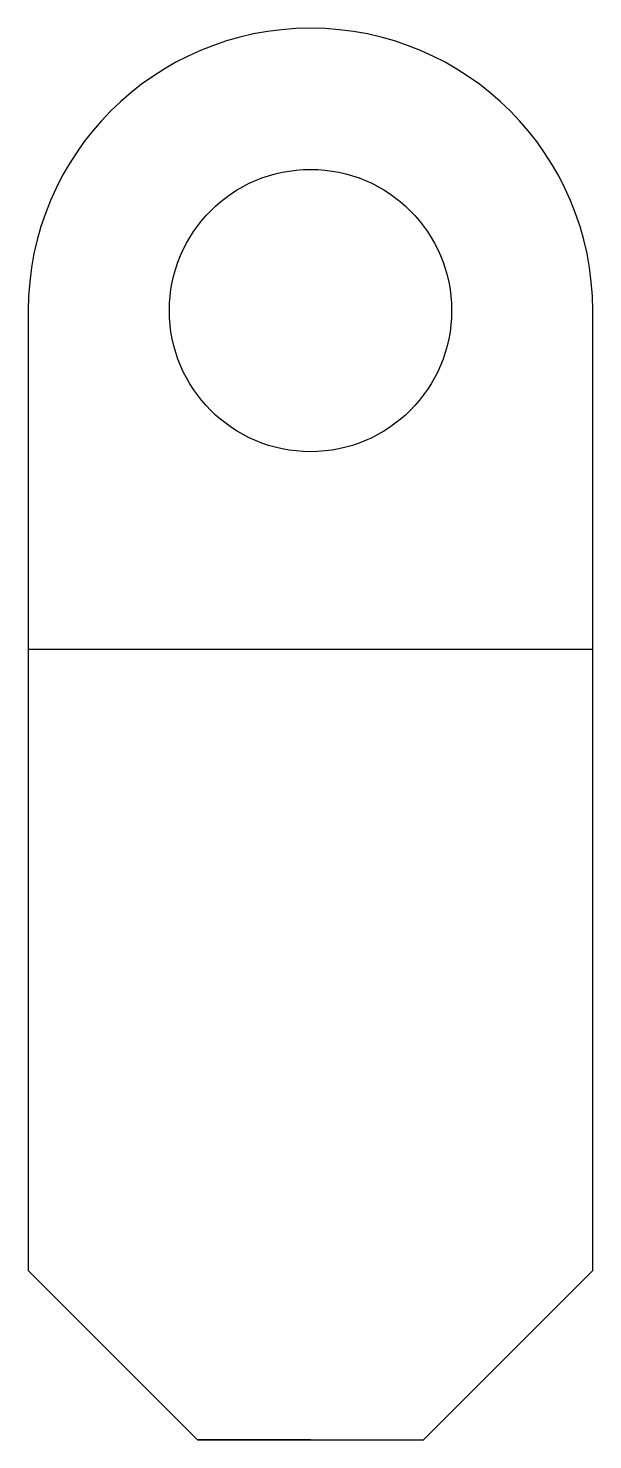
# Model space of a CAD drawing. Header units: inches. Extents: x 436.6 to 466.6, y 97.2 to 172.2.
import ezdxf

# ---------------------------------------------------------------- set-up
doc = ezdxf.new("R2010")
doc.units = ezdxf.units.IN
doc.header["$MEASUREMENT"] = 0

msp = doc.modelspace()

# ---------------------------------------------------------------- linework, layer by layer
for p, q in [((436.594, 157.202), (436.594, 106.202)), ((436.594, 157.202), (436.594, 139.202)), ((466.594, 106.202), (466.594, 157.202)), ((436.594, 139.202), (466.594, 139.202)), ((445.594, 97.202), (436.594, 106.202)), ((457.594, 97.202), (466.594, 106.202)), ((445.594, 97.202), (457.594, 97.202)), ((451.594, 97.202), (445.594, 97.202)), ((451.594, 97.202), (457.594, 97.202))]:
    msp.add_line(p, q)
msp.add_circle((451.594, 157.202), 7.5)
msp.add_arc((451.594, 157.202), 15, 360, 180)

doc.saveas('drawing.dxf')
